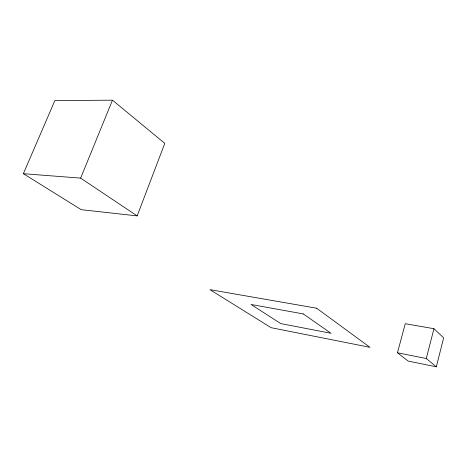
<?xml version="1.0" encoding="UTF-8"?>
<svg xmlns="http://www.w3.org/2000/svg" width="467" height="467" viewBox="0 0 467 467"><rect width="100%" height="100%" fill="white"/><g stroke="black" fill="none" stroke-linecap="round" stroke-linejoin="round"><path stroke-width="0.7" d="M436.312 366.823L443.65 337.869L433.948 328.704L405.274 323.713L397.464 352.783L408.181 361.096L436.312 366.823L426.272 358.504L397.464 352.783M426.272 358.504L433.948 328.704M137.158 215.9L164.793 143.381L112.471 100.177L54.861 100.603L23.35 173.701L81.229 209.671L137.158 215.9L80.645 178.12L23.35 173.701M80.645 178.12L112.471 100.177M316.614 308.208L209.905 289.645L271.105 327.688L369.946 347.314L316.614 308.208M303.27 313.917L251.018 304.461L280.72 323.573L331.015 333.292L303.27 313.917"/></g></svg>
